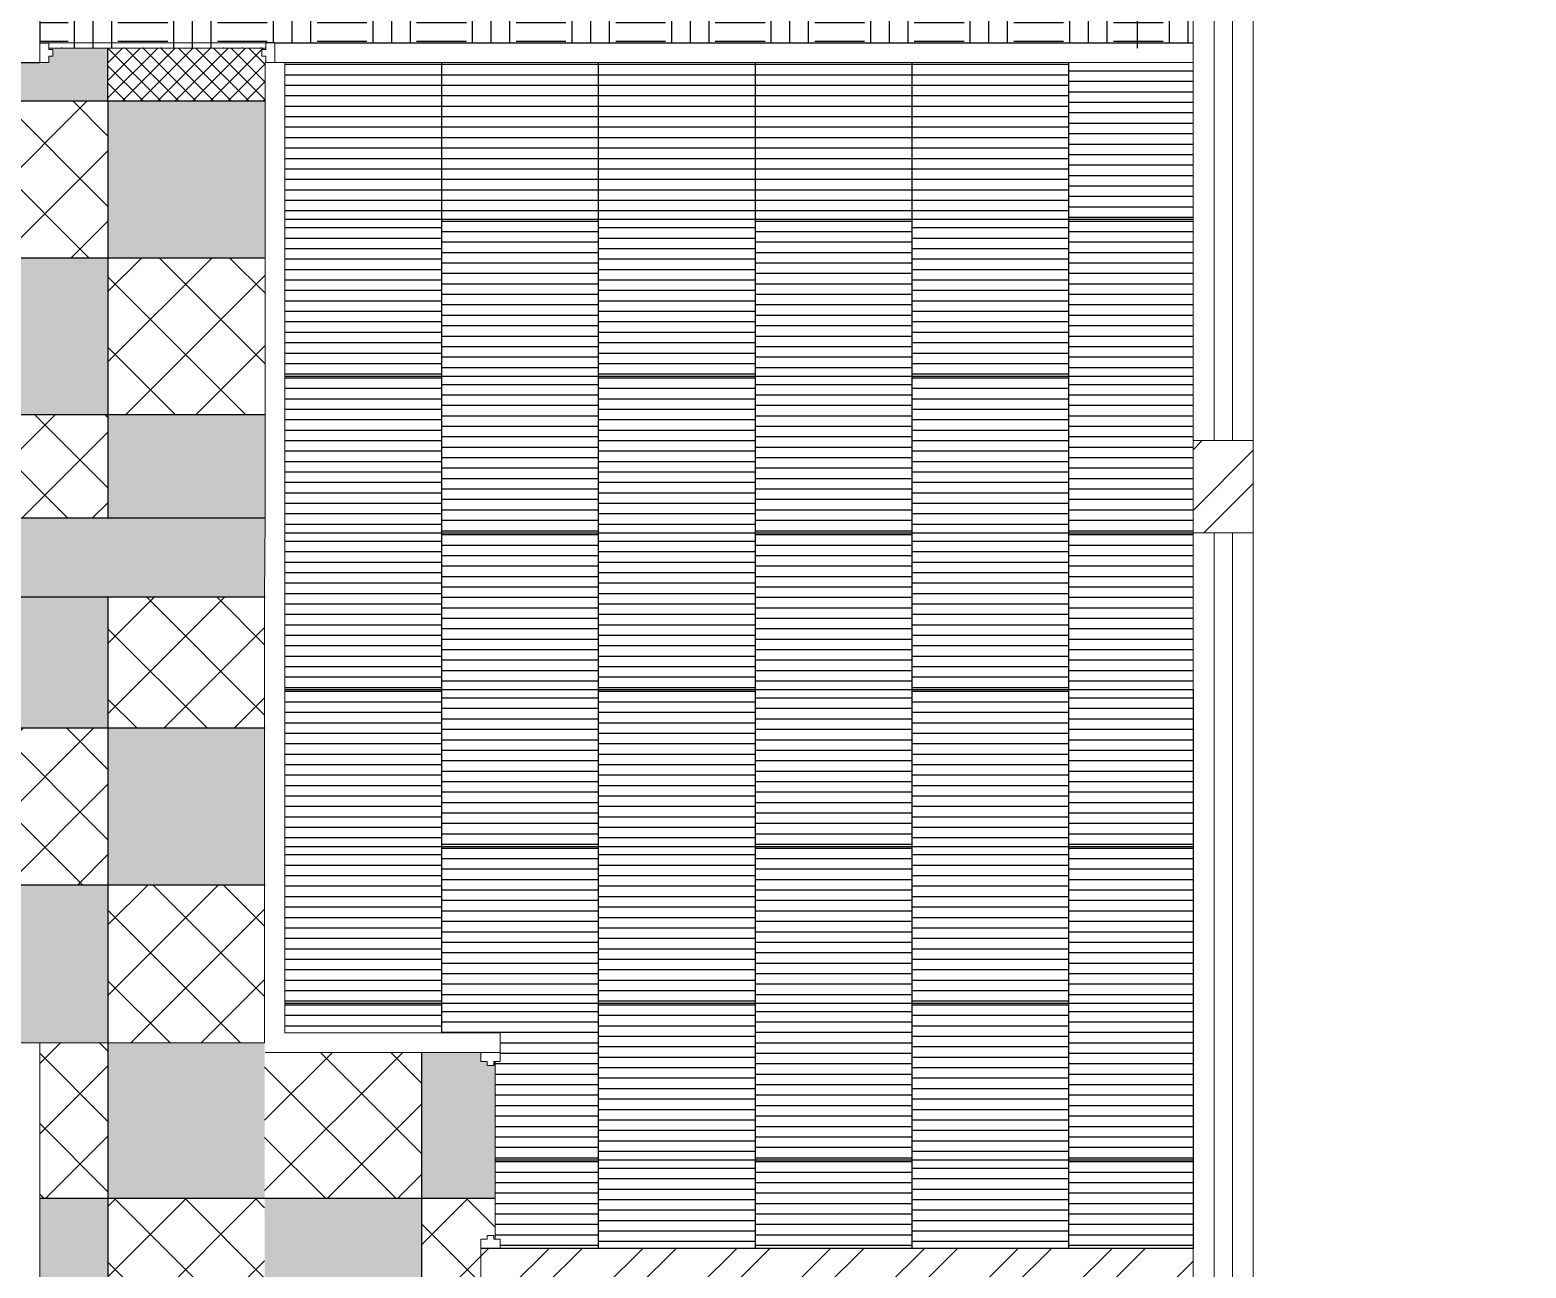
# Model space of a CAD drawing. Header units: millimetres. Extents: x 86441 to 190201, y 16532 to 98188.
# Drawn here: x 88346.5 to 88461, y 61639.9 to 61734.7 of the extents above; entities that cross this region are included whole.
import ezdxf

# ---------------------------------------------------------------- set-up
doc = ezdxf.new("R2010")
doc.units = ezdxf.units.MM
doc.header["$LTSCALE"] = 0.1
doc.layers.add('COLUMN', color=1, linetype='Continuous', lineweight=0)
doc.layers.add('WINDOW', color=5, linetype='Continuous', lineweight=0)
pattern_1 = [(45, (86402.5287, 61063.236), (-2.694077, 2.694077), []), (135, (86402.5287, 61063.236), (-2.694077, -2.694077), [])]
pattern_2 = [(0, (86402.5287, 61063.23596), (0, 0.8), [])]
pattern_3 = [(0, (86402.5287, 61063.236), (3.81, 3.81), [3.81, -3.81]), (0, (86402.5287, 61064.6647), (3.81, 3.81), [3.81, -3.81]), (0, (86402.5287, 61066.0935), (3.81, 3.81), [3.81, -3.81]), (90, (86403.005, 61066.5697), (-3.81, 3.81), [3.81, -3.81]), (90, (86404.4337, 61066.5697), (-3.81, 3.81), [3.81, -3.81]), (90, (86405.8625, 61066.5697), (-3.81, 3.81), [3.81, -3.81])]

msp = doc.modelspace()

# ---------------------------------------------------------------- hatches: boundary and pattern name
at = {"true_color": 0x4e554b, "transparency": 33554687}
h = msp.add_hatch(dxfattribs=at)
h.set_pattern_fill('EARTH', color=251, scale=0.6)
h.set_pattern_definition(pattern_3)
h.paths.add_polyline_path([(88435.56, 61802.17), (88347.26, 61802.17), (88347.26, 61733.67), (88435.56, 61733.67)])
h = msp.add_hatch(dxfattribs=at)
h.set_pattern_fill('EARTH', color=251, scale=0.6)
h.set_pattern_definition(pattern_3)
h.paths.add_polyline_path([(88364.56, 61733.67), (88347.96, 61733.67), (88347.96, 61733.27), (88364.56, 61733.27)])
at = {"true_color": 0xc7c8ca, "transparency": 33554687}
h = msp.add_hatch(color=9, dxfattribs=at)
h.dxf.hatch_style = 1
h.paths.add_polyline_path([(88352.48, 61733.27), (88347.96, 61733.27), (88347.96, 61733.17), (88348.26, 61733.17), (88348.26, 61732.67), (88347.96, 61732.67), (88347.96, 61732.17), (88347.26, 61732.17), (88345.76, 61732.17), (88345.06, 61732.17), (88345.06, 61732.67), (88344.76, 61732.67), (88344.76, 61733.17), (88345.06, 61733.17), (88345.06, 61733.27), (88340.48, 61733.27), (88340.48, 61729.23), (88352.48, 61729.23)])
h.paths.add_polyline_path([(88328.48, 61732.17), (88327.76, 61732.17), (88313.48, 61732.17), (88313.48, 61729.23), (88328.48, 61729.23)])
h = msp.add_hatch(dxfattribs=at)
h.set_pattern_fill('ANSI37', color=9, scale=0.3)
h.set_pattern_definition([(45, (86402.5287, 61063.236), (-0.6735192, 0.6735192), []), (135, (86402.5287, 61063.236), (-0.6735192, -0.6735192), [])])
h.paths.add_polyline_path([(88328.48, 61732.67), (88328.46, 61732.67), (88328.46, 61732.17), (88328.48, 61732.17)], flags=17)
h.paths.add_polyline_path([(88340.48, 61733.27), (88328.46, 61733.27), (88328.46, 61733.17), (88328.76, 61733.17), (88328.76, 61732.67), (88328.48, 61732.67), (88328.48, 61729.23), (88340.48, 61729.23)])
h.paths.add_polyline_path([(88364.52, 61732.17), (88364.56, 61732.17), (88364.56, 61732.67), (88364.26, 61732.67), (88364.26, 61733.17), (88364.56, 61733.17), (88364.56, 61733.27), (88352.48, 61733.27), (88352.48, 61729.23), (88364.52, 61729.23)])
at = {"true_color": 0x000000, "transparency": 33554687}
h = msp.add_hatch(dxfattribs=at)
h.set_pattern_fill('_USER', color=18, scale=0.8, pattern_type=0)
h.set_pattern_definition([(0, (86402.5287, 61323.5339), (0, 0.8), [])])
h.paths.add_polyline_path([(88435.56, 61732.17), (88426.02, 61732.17), (88426.02, 61720.17), (88435.56, 61720.17)])
h.paths.add_polyline_path([(88426.02, 61720.17), (88414.02, 61720.17), (88414.02, 61708.17), (88426.02, 61708.17)])
h.paths.add_polyline_path([(88402.02, 61720.17), (88390.02, 61720.17), (88390.02, 61708.17), (88402.02, 61708.17)])
h.paths.add_polyline_path([(88378.02, 61720.17), (88366.02, 61720.17), (88366.02, 61708.17), (88378.02, 61708.17)])
h.paths.add_polyline_path([(88390.02, 61708.17), (88378.02, 61708.17), (88378.02, 61696.17), (88390.02, 61696.17)])
h.paths.add_polyline_path([(88414.02, 61708.17), (88402.02, 61708.17), (88402.02, 61696.17), (88414.02, 61696.17)])
h.paths.add_polyline_path([(88435.56, 61708.17), (88426.02, 61708.17), (88426.02, 61696.17), (88435.56, 61696.17)])
h.paths.add_polyline_path([(88378.02, 61696.17), (88366.02, 61696.17), (88366.02, 61684.17), (88378.02, 61684.17)])
h.paths.add_polyline_path([(88402.02, 61696.17), (88390.02, 61696.17), (88390.02, 61684.17), (88402.02, 61684.17)])
h.paths.add_polyline_path([(88426.02, 61696.17), (88414.02, 61696.17), (88414.02, 61684.17), (88426.02, 61684.17)])
h.paths.add_polyline_path([(88390.02, 61684.17), (88378.02, 61684.17), (88378.02, 61672.17), (88390.02, 61672.17)])
h.paths.add_polyline_path([(88414.02, 61684.17), (88402.02, 61684.17), (88402.02, 61672.17), (88414.02, 61672.17)])
h.paths.add_polyline_path([(88435.56, 61684.17), (88426.02, 61684.17), (88426.02, 61672.17), (88435.56, 61672.17)])
h.paths.add_polyline_path([(88378.02, 61672.17), (88366.02, 61672.17), (88366.02, 61660.17), (88378.02, 61660.17)])
h.paths.add_polyline_path([(88402.02, 61672.17), (88390.02, 61672.17), (88390.02, 61660.17), (88402.02, 61660.17)])
h.paths.add_polyline_path([(88426.02, 61672.17), (88414.02, 61672.17), (88414.02, 61660.17), (88426.02, 61660.17)])
h.paths.add_polyline_path([(88390.02, 61660.17), (88378.02, 61660.17), (88378.02, 61657.89), (88382.52, 61657.89), (88382.52, 61656.39), (88382.52, 61655.69), (88382.12, 61655.69), (88382.12, 61655.39), (88382.12, 61648.17), (88390.02, 61648.17)])
h.paths.add_polyline_path([(88414.02, 61660.17), (88402.02, 61660.17), (88402.02, 61648.17), (88414.02, 61648.17)])
h.paths.add_polyline_path([(88435.56, 61660.17), (88426.02, 61660.17), (88426.02, 61648.17), (88435.56, 61648.17)])
h.paths.add_polyline_path([(88426.02, 61648.17), (88414.02, 61648.17), (88414.02, 61641.39), (88426.02, 61641.39)])
h.paths.add_polyline_path([(88402.02, 61648.17), (88390.02, 61648.17), (88390.02, 61641.39), (88402.02, 61641.39)])
at = {"true_color": 0xc7c8ca, "transparency": 33554687}
h = msp.add_hatch(dxfattribs=at)
h.set_pattern_fill('_USER', color=9, scale=0.8, pattern_type=0)
h.set_pattern_definition(pattern_2)
h.paths.add_polyline_path([(88366.02, 61732.17), (88366.02, 61720.17), (88378.02, 61720.17), (88378.02, 61732.17)])
at = {"true_color": 0x000000, "transparency": 33554687}
h = msp.add_hatch(dxfattribs=at)
h.set_pattern_fill('_USER', color=18, scale=0.8, pattern_type=0)
h.set_pattern_definition(pattern_2)
h.paths.add_polyline_path([(88378.02, 61732.17), (88378.02, 61720.17), (88390.02, 61720.17), (88390.02, 61732.17)])
at = {"true_color": 0xc7c8ca, "transparency": 33554687}
h = msp.add_hatch(dxfattribs=at)
h.set_pattern_fill('_USER', color=9, scale=0.8, pattern_type=0)
h.set_pattern_definition(pattern_2)
h.paths.add_polyline_path([(88390.02, 61732.17), (88390.02, 61720.17), (88402.02, 61720.17), (88402.02, 61732.17)])
at = {"true_color": 0x000000, "transparency": 33554687}
h = msp.add_hatch(dxfattribs=at)
h.set_pattern_fill('_USER', color=18, scale=0.8, pattern_type=0)
h.set_pattern_definition(pattern_2)
h.paths.add_polyline_path([(88402.02, 61732.17), (88402.02, 61720.17), (88414.02, 61720.17), (88414.02, 61732.17)])
at = {"true_color": 0xc7c8ca, "transparency": 33554687}
h = msp.add_hatch(dxfattribs=at)
h.set_pattern_fill('_USER', color=9, scale=0.8, pattern_type=0)
h.set_pattern_definition(pattern_2)
h.paths.add_polyline_path([(88426.02, 61732.17), (88414.02, 61732.17), (88414.02, 61720.17), (88426.02, 61720.17)])
h = msp.add_hatch(dxfattribs=at)
h.set_pattern_fill('ANSI37', color=9, scale=1.2)
h.set_pattern_definition(pattern_1)
h.paths.add_polyline_path([(88352.48, 61729.23), (88340.48, 61729.23), (88340.48, 61717.23), (88352.48, 61717.23)])
h = msp.add_hatch(color=9, dxfattribs=at)
h.dxf.hatch_style = 1
h.paths.add_polyline_path([(88364.52, 61729.23), (88352.48, 61729.23), (88352.48, 61717.23), (88364.52, 61717.23)])
h = msp.add_hatch(dxfattribs=at)
h.set_pattern_fill('_USER', color=9, scale=0.8, pattern_type=0)
h.set_pattern_definition(pattern_2)
h.paths.add_polyline_path([(88378.02, 61720.17), (88378.02, 61708.17), (88390.02, 61708.17), (88390.02, 61720.17)])
h = msp.add_hatch(dxfattribs=at)
h.set_pattern_fill('_USER', color=9, scale=0.8, pattern_type=0)
h.set_pattern_definition(pattern_2)
h.paths.add_polyline_path([(88414.02, 61708.17), (88414.02, 61720.17), (88402.02, 61720.17), (88402.02, 61708.17)])
h = msp.add_hatch(dxfattribs=at)
h.set_pattern_fill('_USER', color=9, scale=0.8, pattern_type=0)
h.set_pattern_definition(pattern_2)
h.paths.add_polyline_path([(88435.56, 61720.17), (88426.02, 61720.17), (88426.02, 61708.17), (88435.56, 61708.17)])
h = msp.add_hatch(color=9, dxfattribs=at)
h.dxf.hatch_style = 1
h.paths.add_polyline_path([(88352.48, 61717.23), (88340.48, 61717.23), (88340.48, 61705.23), (88352.48, 61705.23)])
h = msp.add_hatch(dxfattribs=at)
h.set_pattern_fill('ANSI37', color=9, scale=1.2)
h.set_pattern_definition(pattern_1)
h.paths.add_polyline_path([(88364.52, 61717.23), (88352.48, 61717.23), (88352.48, 61705.23), (88364.52, 61705.23)])
h = msp.add_hatch(dxfattribs=at)
h.set_pattern_fill('_USER', color=9, scale=0.8, pattern_type=0)
h.set_pattern_definition(pattern_2)
h.paths.add_polyline_path([(88378.02, 61708.17), (88366.02, 61708.17), (88366.02, 61696.17), (88378.02, 61696.17)])
h = msp.add_hatch(dxfattribs=at)
h.set_pattern_fill('_USER', color=9, scale=0.8, pattern_type=0)
h.set_pattern_definition(pattern_2)
h.paths.add_polyline_path([(88402.02, 61708.17), (88390.02, 61708.17), (88390.02, 61696.17), (88402.02, 61696.17)])
h = msp.add_hatch(dxfattribs=at)
h.set_pattern_fill('_USER', color=9, scale=0.8, pattern_type=0)
h.set_pattern_definition(pattern_2)
h.paths.add_polyline_path([(88426.02, 61708.17), (88414.02, 61708.17), (88414.02, 61696.17), (88426.02, 61696.17)])
h = msp.add_hatch(dxfattribs=at)
h.set_pattern_fill('ANSI37', color=9, scale=1.2)
h.set_pattern_definition(pattern_1)
h.paths.add_polyline_path([(88352.48, 61705.23), (88340.48, 61705.23), (88340.48, 61693.23), (88341.22, 61693.23), (88341.22, 61697.31), (88352.48, 61697.31)])
h = msp.add_hatch(color=9, dxfattribs=at)
h.dxf.hatch_style = 1
h.paths.add_polyline_path([(88364.52, 61705.23), (88352.48, 61705.23), (88352.48, 61697.31), (88364.52, 61697.31)])
h = msp.add_hatch(dxfattribs=at)
h.set_pattern_fill('_USER', color=9, scale=0.8, pattern_type=0)
h.set_pattern_definition(pattern_2)
h.paths.add_polyline_path([(88390.02, 61696.17), (88378.02, 61696.17), (88378.02, 61684.17), (88390.02, 61684.17)])
h = msp.add_hatch(dxfattribs=at)
h.set_pattern_fill('_USER', color=9, scale=0.8, pattern_type=0)
h.set_pattern_definition(pattern_2)
h.paths.add_polyline_path([(88414.02, 61696.17), (88402.02, 61696.17), (88402.02, 61684.17), (88414.02, 61684.17)])
h = msp.add_hatch(dxfattribs=at)
h.set_pattern_fill('_USER', color=9, scale=0.8, pattern_type=0)
h.set_pattern_definition(pattern_2)
h.paths.add_polyline_path([(88435.56, 61696.17), (88426.02, 61696.17), (88426.02, 61684.17), (88435.56, 61684.17)])
h = msp.add_hatch(color=9, dxfattribs=at)
h.dxf.hatch_style = 1
h.paths.add_polyline_path([(88352.48, 61691.27), (88341.22, 61691.27), (88341.22, 61693.23), (88340.48, 61693.23), (88340.48, 61681.23), (88352.48, 61681.23)])
h = msp.add_hatch(dxfattribs=at)
h.set_pattern_fill('ANSI37', color=9, scale=1.2)
h.set_pattern_definition(pattern_1)
h.paths.add_polyline_path([(88364.48, 61691.27), (88352.48, 61691.27), (88352.48, 61681.23), (88364.48, 61681.23)])
h = msp.add_hatch(dxfattribs=at)
h.set_pattern_fill('_USER', color=9, scale=0.8, pattern_type=0)
h.set_pattern_definition(pattern_2)
h.paths.add_polyline_path([(88378.02, 61684.17), (88366.02, 61684.17), (88366.02, 61672.17), (88378.02, 61672.17)])
h = msp.add_hatch(dxfattribs=at)
h.set_pattern_fill('_USER', color=9, scale=0.8, pattern_type=0)
h.set_pattern_definition(pattern_2)
h.paths.add_polyline_path([(88402.02, 61684.17), (88390.02, 61684.17), (88390.02, 61672.17), (88402.02, 61672.17)])
h = msp.add_hatch(dxfattribs=at)
h.set_pattern_fill('_USER', color=9, scale=0.8, pattern_type=0)
h.set_pattern_definition(pattern_2)
h.paths.add_polyline_path([(88426.02, 61684.17), (88414.02, 61684.17), (88414.02, 61672.17), (88426.02, 61672.17)])
h = msp.add_hatch(dxfattribs=at)
h.set_pattern_fill('ANSI37', color=9, scale=1.2)
h.set_pattern_definition(pattern_1)
h.paths.add_polyline_path([(88352.48, 61681.23), (88340.48, 61681.23), (88340.48, 61669.23), (88352.48, 61669.23)])
h = msp.add_hatch(color=9, dxfattribs=at)
h.dxf.hatch_style = 1
h.paths.add_polyline_path([(88364.48, 61681.23), (88352.48, 61681.23), (88352.48, 61669.23), (88364.48, 61669.23)])
h = msp.add_hatch(dxfattribs=at)
h.set_pattern_fill('_USER', color=9, scale=0.8, pattern_type=0)
h.set_pattern_definition(pattern_2)
h.paths.add_polyline_path([(88390.02, 61672.17), (88378.02, 61672.17), (88378.02, 61660.17), (88390.02, 61660.17)])
h = msp.add_hatch(dxfattribs=at)
h.set_pattern_fill('_USER', color=9, scale=0.8, pattern_type=0)
h.set_pattern_definition(pattern_2)
h.paths.add_polyline_path([(88414.02, 61672.17), (88402.02, 61672.17), (88402.02, 61660.17), (88414.02, 61660.17)])
h = msp.add_hatch(dxfattribs=at)
h.set_pattern_fill('_USER', color=9, scale=0.8, pattern_type=0)
h.set_pattern_definition(pattern_2)
h.paths.add_polyline_path([(88435.56, 61672.17), (88426.02, 61672.17), (88426.02, 61660.17), (88435.56, 61660.17)])
h = msp.add_hatch(color=9, dxfattribs=at)
h.dxf.hatch_style = 1
h.paths.add_polyline_path([(88352.48, 61669.23), (88340.48, 61669.23), (88340.48, 61657.13), (88352.48, 61657.13)])
h = msp.add_hatch(dxfattribs=at)
h.set_pattern_fill('ANSI37', color=9, scale=1.2)
h.set_pattern_definition(pattern_1)
h.paths.add_polyline_path([(88364.48, 61669.23), (88352.48, 61669.23), (88352.48, 61657.13), (88364.48, 61657.13)])
h = msp.add_hatch(dxfattribs=at)
h.set_pattern_fill('_USER', color=9, scale=0.8, pattern_type=0)
h.set_pattern_definition(pattern_2)
h.paths.add_polyline_path([(88378.02, 61660.17), (88366.02, 61660.17), (88366.02, 61657.89), (88378.02, 61657.89)])
h = msp.add_hatch(dxfattribs=at)
h.set_pattern_fill('_USER', color=9, scale=0.8, pattern_type=0)
h.set_pattern_definition(pattern_2)
h.paths.add_polyline_path([(88402.02, 61660.17), (88390.02, 61660.17), (88390.02, 61648.17), (88402.02, 61648.17)])
h = msp.add_hatch(dxfattribs=at)
h.set_pattern_fill('_USER', color=9, scale=0.8, pattern_type=0)
h.set_pattern_definition(pattern_2)
h.paths.add_polyline_path([(88426.02, 61660.17), (88414.02, 61660.17), (88414.02, 61648.17), (88426.02, 61648.17)])
h = msp.add_hatch(dxfattribs=at)
h.set_pattern_fill('ANSI37', color=9, scale=1.2)
h.set_pattern_definition(pattern_1)
h.paths.add_polyline_path([(88352.48, 61657.13), (88347.26, 61657.13), (88347.26, 61645.23), (88352.48, 61645.23)])
h = msp.add_hatch(color=9, dxfattribs=at)
h.dxf.hatch_style = 1
h.paths.add_polyline_path([(88364.48, 61657.13), (88352.48, 61657.13), (88352.48, 61645.23), (88364.48, 61645.23)])
h = msp.add_hatch(dxfattribs=at)
h.set_pattern_fill('ANSI37', color=9, scale=1.2)
h.set_pattern_definition(pattern_1)
h.paths.add_polyline_path([(88376.48, 61656.39), (88364.48, 61656.39), (88364.48, 61645.23), (88376.48, 61645.23)])
h = msp.add_hatch(color=9, dxfattribs=at)
h.dxf.hatch_style = 1
h.paths.add_polyline_path([(88382.12, 61655.39), (88381.52, 61655.39), (88381.52, 61655.69), (88381.02, 61655.69), (88381.02, 61656.39), (88376.48, 61656.39), (88376.48, 61645.23), (88382.12, 61645.23)])
h = msp.add_hatch(color=9, dxfattribs=at)
h.dxf.hatch_style = 1
h.paths.add_polyline_path([(88382.12, 61655.69), (88382.02, 61655.69), (88382.02, 61655.39), (88382.12, 61655.39)], flags=17)
h = msp.add_hatch(dxfattribs=at)
h.set_pattern_fill('_USER', color=9, scale=0.8, pattern_type=0)
h.set_pattern_definition(pattern_2)
h.paths.add_polyline_path([(88390.02, 61641.39), (88390.02, 61648.17), (88382.12, 61648.17), (88382.12, 61642.09), (88382.52, 61642.09), (88382.52, 61641.39)])
h = msp.add_hatch(dxfattribs=at)
h.set_pattern_fill('_USER', color=9, scale=0.8, pattern_type=0)
h.set_pattern_definition(pattern_2)
h.paths.add_polyline_path([(88414.02, 61648.17), (88402.02, 61648.17), (88402.02, 61641.39), (88414.02, 61641.39)])
h = msp.add_hatch(dxfattribs=at)
h.set_pattern_fill('_USER', color=9, scale=0.8, pattern_type=0)
h.set_pattern_definition(pattern_2)
h.paths.add_polyline_path([(88435.56, 61648.17), (88426.02, 61648.17), (88426.02, 61641.39), (88435.56, 61641.39)])
h = msp.add_hatch(color=9, dxfattribs=at)
h.dxf.hatch_style = 1
h.paths.add_polyline_path([(88352.48, 61645.23), (88347.26, 61645.23), (88347.26, 61633.23), (88352.48, 61633.23)])
h = msp.add_hatch(dxfattribs=at)
h.set_pattern_fill('ANSI37', color=9, scale=1.2)
h.set_pattern_definition(pattern_1)
h.paths.add_polyline_path([(88364.48, 61645.23), (88352.48, 61645.23), (88352.48, 61633.23), (88364.48, 61633.23)])
h = msp.add_hatch(color=9, dxfattribs=at)
h.dxf.hatch_style = 1
h.paths.add_polyline_path([(88376.48, 61645.23), (88364.48, 61645.23), (88364.48, 61633.23), (88376.48, 61633.23)])
h = msp.add_hatch(dxfattribs=at)
h.set_pattern_fill('ANSI37', color=9, scale=1.2)
h.set_pattern_definition(pattern_1)
h.paths.add_polyline_path([(88388.48, 61638.39), (88381.02, 61638.39), (88381.02, 61641.39), (88381.02, 61642.09), (88381.52, 61642.09), (88381.52, 61642.39), (88382.02, 61642.39), (88382.02, 61642.09), (88382.12, 61642.09), (88382.12, 61645.23), (88376.48, 61645.23), (88376.48, 61633.23), (88388.48, 61633.23)])
at = {"layer": 'COLUMN', "true_color": 0xed1f24, "transparency": 33554687}
h = msp.add_hatch(dxfattribs=at)
h.set_pattern_fill('AR-CONC', color=240, scale=0.04)
h.set_pattern_definition([(50, (86402.529, 61063.236), (7.287387, -0.637563), [0.762, -8.382]), (355, (86402.529, 61063.236), (-1.409737, 7.642274), [0.6096, -6.705623]), (100.45144, (86403.136, 61063.183), (5.87765, 7.00471), [0.6476, -7.12361]), (46.1842, (86402.529, 61065.268), (10.84316, -1.681693), [1.143, -12.573]), (96.63556, (86403.432, 61065.128), (9.496165, 9.897045), [0.9714, -10.685424]), (351.18415, (86402.529, 61065.268), (9.496165, 9.897045), [0.9144, -10.05839]), (21, (86403.545, 61064.76), (6.064576, -4.090608), [0.762, -8.382]), (326, (86403.545, 61064.76), (2.47208, 7.367519), [0.6096, -6.7056]), (71.45144, (86404.05, 61064.419), (8.536657, 3.27691), [0.6476, -7.123598]), (37.5, (86402.5287, 61063.236), (0.123544, 3.3822016), [0, -6.62432, 0, -6.8072, 0, -6.731]), (7.5, (86402.5287, 61063.236), (2.6727865, 4.007223), [0, -3.88112, 0, -6.47192, 0, -2.5654]), (327.5, (86400.263, 61063.236), (5.4236238, -0.2291498), [0, -2.54, 0, -7.9248, 0, -10.5156]), (317.5, (86399.247, 61063.236), (5.925167, 1.01706), [0, -3.302, 0, -5.26288, 0, -7.4676])])
h.paths.add_polyline_path([(88553.79, 61702.51), (88530.49, 61702.51), (88530.49, 61696.47), (88553.79, 61696.47)])
h.paths.add_polyline_path([(88364.52, 61697.31), (88341.22, 61697.31), (88341.22, 61691.27), (88364.48, 61691.27)])
h.paths.add_polyline_path([(88188.58, 61806.77), (88162.98, 61806.77), (88162.98, 61799.19), (88188.58, 61799.19), (88188.58, 61799.7)])
h.paths.add_polyline_path([(88455.5, 61598.57), (88447.84, 61598.57), (88447.84, 61573.95), (88455.5, 61573.95)])
h.paths.add_polyline_path([(88347.26, 61597.23), (88341.22, 61597.23), (88341.22, 61573.95), (88347.26, 61573.95)])
h.paths.add_polyline_path([(88270.02, 61615.91), (88263.98, 61615.91), (88263.98, 61592.63), (88270.02, 61592.63)])
h.paths.add_polyline_path([(88188.58, 61600.21), (88162.98, 61600.21), (88162.98, 61592.63), (88188.58, 61592.63)])
h.paths.add_polyline_path([(88270.02, 61802.17), (88270.02, 61806.77), (88263.98, 61806.77), (88263.98, 61783.49), (88270.02, 61783.49)])
h.paths.add_polyline_path([(88347.26, 61806.77), (88341.22, 61806.77), (88341.22, 61783.49), (88347.26, 61783.49)])
h.paths.add_polyline_path([(88644.77, 61603.77), (88640.17, 61603.77), (88637.11, 61603.77), (88637.11, 61597.02), (88637.11, 61583.75), (88637.11, 61579.15), (88644.77, 61579.15)])
h.paths.add_polyline_path([(88536.53, 61610.53), (88531.99, 61610.53), (88530.49, 61610.53), (88530.49, 61602.43), (88530.49, 61579.15), (88536.53, 61579.15), (88536.53, 61583.75)])
h.paths.add_polyline_path([(88536.53, 61807.37), (88536.53, 61811.97), (88530.49, 61811.97), (88530.49, 61788.69), (88531.99, 61788.69), (88531.99, 61788.7), (88536.53, 61788.7), (88536.53, 61801.98)])
at = {"layer": 'COLUMN', "lineweight": 9, "true_color": 0x636466, "transparency": 33554687}
h = msp.add_hatch(dxfattribs=at)
h.set_pattern_fill('STEEL', color=251, scale=1.6)
h.set_pattern_definition([(45, (86402.5287, 61063.236), (-3.592102, 3.592102), []), (45, (86402.5287, 61065.776), (-3.592102, 3.592102), [])])
h.paths.add_polyline_path([(88408.05, 61604.57), (88401.26, 61604.57), (88401.26, 61601.57), (88408.05, 61601.57)])
h.paths.add_polyline_path([(88606.29, 61734.36), (88603.29, 61734.36), (88603.29, 61711.36), (88606.29, 61711.36)], flags=17)
h.paths.add_polyline_path([(88588.29, 61714.36), (88567.29, 61714.36), (88567.29, 61711.36), (88588.29, 61711.36)], flags=17)
h.paths.add_polyline_path([(88435.56, 61641.39), (88381.02, 61641.39), (88381.02, 61638.39), (88435.56, 61638.39)])
h.paths.add_polyline_path([(88401.26, 61597.23), (88401.26, 61602.43), (88398.26, 61602.43), (88398.26, 61597.23), (88398.26, 61578.55), (88401.26, 61578.55)])
h.paths.add_polyline_path([(88426.05, 61602.55), (88423.05, 61602.55), (88423.05, 61578.55), (88426.05, 61578.55), (88426.05, 61588.56)])
h.paths.add_polyline_path([(88398.26, 61600.39), (88389.26, 61600.39), (88389.26, 61597.39), (88398.26, 61597.39)])
h.paths.add_polyline_path([(88401.26, 61620.39), (88398.26, 61620.39), (88398.26, 61612.68), (88401.26, 61612.68)])
h.paths.add_polyline_path([(88398.26, 61620.39), (88365.26, 61620.39), (88365.26, 61617.39), (88398.26, 61617.39)])
h.paths.add_polyline_path([(88374.26, 61617.39), (88371.26, 61617.39), (88371.26, 61597.39), (88374.26, 61597.39), (88374.26, 61600.39)])
h.paths.add_polyline_path([(88450.9, 61604.57), (88447.84, 61604.57), (88441.05, 61604.57), (88441.05, 61601.57), (88447.84, 61601.57), (88450.9, 61601.57)], flags=17)
h.paths.add_polyline_path([(88263.98, 61597.23), (88188.58, 61597.23), (88188.58, 61592.63), (88263.98, 61592.63)])
h.paths.add_polyline_path([(88341.22, 61597.23), (88335.24, 61597.23), (88335.24, 61592.63), (88341.22, 61592.63)])
h.paths.add_polyline_path([(88277.46, 61597.23), (88270.02, 61597.23), (88270.02, 61592.63), (88277.46, 61592.63)])
h.paths.add_polyline_path([(88447.84, 61578.55), (88442.34, 61578.55), (88442.34, 61573.95), (88447.84, 61573.95)])
h.paths.add_polyline_path([(88431.55, 61578.55), (88417.55, 61578.55), (88417.55, 61573.95), (88431.55, 61573.95)])
h.paths.add_polyline_path([(88406.64, 61578.55), (88347.26, 61578.55), (88347.26, 61573.95), (88406.64, 61573.95)])
h.paths.add_polyline_path([(88440.16, 61638.39), (88435.56, 61638.39), (88435.56, 61624.07), (88450.9, 61624.07), (88450.9, 61598.61), (88455.5, 61598.61), (88455.5, 61628.67), (88440.16, 61628.67)])
h.paths.add_polyline_path([(88440.16, 61703.23), (88435.56, 61703.23), (88435.56, 61696.17), (88440.16, 61696.17)])
h.paths.add_polyline_path([(88440.16, 61806.77), (88435.56, 61806.77), (88420.28, 61806.77), (88420.28, 61802.17), (88435.56, 61802.17), (88435.56, 61761.01), (88440.16, 61761.01)])
h.paths.add_polyline_path([(88362.5, 61806.77), (88347.26, 61806.77), (88347.26, 61802.17), (88362.5, 61802.17)])
h.paths.add_polyline_path([(88277.46, 61806.77), (88270.02, 61806.77), (88270.02, 61802.17), (88277.46, 61802.17)])
h.paths.add_polyline_path([(88341.22, 61806.77), (88335.24, 61806.77), (88335.24, 61802.17), (88341.22, 61802.17)])
h.paths.add_polyline_path([(88263.98, 61806.77), (88188.58, 61806.77), (88188.58, 61802.17), (88263.98, 61802.17)])
edge = h.paths.add_edge_path()
edge.add_line((88640.17, 61603.77), (88644.77, 61603.77))
edge.add_line((88640.23, 61629.23), (88640.17, 61603.66))
edge.add_line((88644.77, 61633.87), (88644.77, 61603.77))
edge.add_line((88629.43, 61633.87), (88644.77, 61633.87))
edge.add_line((88624.83, 61629.27), (88640.23, 61629.23))
edge.add_line((88629.43, 61811.97), (88629.43, 61633.87))
edge.add_line((88624.83, 61807.37), (88624.83, 61629.27))
edge.add_line((88536.53, 61811.97), (88629.43, 61811.97))
edge.add_line((88536.53, 61807.37), (88624.83, 61807.37))
edge.add_line((88536.53, 61811.97), (88536.53, 61807.37))
h.paths.add_polyline_path([(88637.11, 61583.75), (88637.11, 61579.15), (88536.53, 61579.15), (88536.53, 61583.75)])

# ---------------------------------------------------------------- linework, layer by layer
at = {"color": 18, "lineweight": 5, "true_color": 0x000000, "transparency": 33554687}
for p, q in [((88440.16, 61806.77), (88440.16, 61628.67)), ((88435.56, 61732.17), (88435.56, 61802.17)), ((88435.56, 61696.12), (88435.56, 61732.17)), ((88435.56, 61696.12), (88435.56, 61684.17)), ((88435.56, 61684.17), (88435.56, 61672.17)), ((88435.56, 61672.17), (88435.56, 61624.07))]:
    msp.add_line(p, q, dxfattribs=at)
at = {"color": 251, "true_color": 0x696969, "transparency": 33554687}
msp.add_line((88431.26, 61802.17), (88431.26, 61733.27), dxfattribs=at)
at = {"transparency": 33554687}
for p, q in [((88347.26, 61783.49), (88347.26, 61733.67)), ((88365.26, 61733.67), (88435.56, 61733.67)), ((88345.76, 61732.17), (88347.26, 61732.17)), ((88341.22, 61697.31), (88364.52, 61697.31)), ((88341.22, 61691.27), (88364.52, 61691.27)), ((88435.56, 61641.39), (88381.02, 61641.39))]:
    msp.add_line(p, q, dxfattribs=at)
at = {"color": 25, "lineweight": 9, "transparency": 33554687}
for p, q in [((88347.26, 61783.49), (88347.26, 61733.67)), ((88347.26, 61733.67), (88347.26, 61732.17)), ((88347.96, 61733.67), (88347.96, 61733.17)), ((88347.96, 61733.67), (88364.56, 61733.67)), ((88364.56, 61733.67), (88364.56, 61733.17)), ((88365.26, 61733.67), (88365.26, 61732.17)), ((88365.26, 61733.67), (88435.56, 61733.67)), ((88347.96, 61733.17), (88348.26, 61733.17)), ((88347.96, 61732.17), (88347.96, 61732.67)), ((88347.96, 61732.67), (88348.26, 61732.67)), ((88348.26, 61733.17), (88348.26, 61732.67)), ((88364.56, 61733.17), (88364.26, 61733.17)), ((88364.26, 61733.17), (88364.26, 61732.67)), ((88364.56, 61732.67), (88364.26, 61732.67)), ((88364.56, 61732.17), (88364.56, 61732.67)), ((88347.26, 61732.17), (88347.96, 61732.17)), ((88364.52, 61732.17), (88435.56, 61732.17)), ((88364.52, 61732.17), (88364.52, 61697.31)), ((88365.26, 61732.17), (88364.56, 61732.17)), ((88366.02, 61732.17), (88366.02, 61657.89)), ((88364.48, 61691.27), (88364.48, 61657.13)), ((88382.52, 61657.89), (88366.02, 61657.89)), ((88382.52, 61657.89), (88382.52, 61656.39)), ((88381.02, 61656.39), (88364.52, 61656.39)), ((88366.02, 61656.39), (88381.02, 61656.39)), ((88382.52, 61656.39), (88381.02, 61656.39)), ((88381.02, 61656.39), (88381.02, 61655.69)), ((88381.02, 61655.69), (88381.52, 61655.69)), ((88381.52, 61655.69), (88381.52, 61655.39)), ((88382.52, 61655.69), (88382.02, 61655.69)), ((88382.02, 61655.69), (88382.02, 61655.39)), ((88382.12, 61655.69), (88382.12, 61655.39)), ((88382.12, 61642.09), (88382.12, 61655.59)), ((88382.52, 61656.39), (88382.52, 61655.69)), ((88382.02, 61655.39), (88381.52, 61655.39)), ((88381.02, 61642.09), (88381.52, 61642.09)), ((88381.02, 61641.39), (88381.02, 61642.09)), ((88381.52, 61642.09), (88381.52, 61642.39)), ((88382.02, 61642.39), (88381.52, 61642.39)), ((88382.02, 61642.09), (88382.02, 61642.39)), ((88382.52, 61642.09), (88382.02, 61642.09)), ((88382.52, 61641.39), (88382.52, 61642.09)), ((88382.52, 61641.39), (88381.02, 61641.39))]:
    msp.add_line(p, q, dxfattribs=at)
at = {"color": 7, "true_color": 0xffffff, "transparency": 33554687}
for p, q in [((88347.26, 61733.67), (88347.96, 61733.67)), ((88347.96, 61733.67), (88347.96, 61733.67)), ((88364.56, 61733.67), (88364.56, 61733.67)), ((88365.26, 61733.67), (88364.56, 61733.67)), ((88352.48, 61729.23), (88352.48, 61733.27)), ((88382.52, 61655.69), (88382.52, 61655.69)), ((88382.52, 61642.09), (88382.52, 61642.09))]:
    msp.add_line(p, q, dxfattribs=at)
at = {"color": 25, "lineweight": 0, "transparency": 33554687}
for p, q in [((88347.26, 61733.67), (88347.96, 61733.67)), ((88347.96, 61733.27), (88364.56, 61733.27))]:
    msp.add_line(p, q, dxfattribs=at)
at = {"color": 25, "lineweight": 5, "transparency": 33554687}
msp.add_line((88364.56, 61733.67), (88365.26, 61733.67), dxfattribs=at)
at = {"color": 159, "lineweight": 0, "true_color": 0x22346e, "transparency": 33554687}
msp.add_line((88366.02, 61732.17), (88378.02, 61732.17), dxfattribs=at)
at = {"color": 253, "transparency": 33554687}
for p, q in [((88378.02, 61732.17), (88378.02, 61657.89)), ((88390.02, 61732.17), (88390.02, 61641.39)), ((88402.02, 61732.17), (88402.02, 61641.39)), ((88414.02, 61732.17), (88414.02, 61641.39)), ((88426.02, 61732.17), (88426.02, 61641.39)), ((88366.02, 61720.17), (88435.56, 61720.17)), ((88366.02, 61708.17), (88435.56, 61708.17)), ((88366.02, 61696.17), (88435.56, 61696.17)), ((88366.02, 61684.17), (88435.56, 61684.17)), ((88366.02, 61672.17), (88435.56, 61672.17)), ((88366.02, 61660.17), (88435.56, 61660.17)), ((88382.12, 61648.17), (88435.56, 61648.17))]:
    msp.add_line(p, q, dxfattribs=at)
at = {"color": 9, "true_color": 0xc7c8ca, "transparency": 33554687}
for p, q in [((88313.48, 61729.23), (88364.52, 61729.23)), ((88352.48, 61729.23), (88352.48, 61697.31)), ((88313.48, 61717.23), (88364.52, 61717.23)), ((88324.38, 61705.23), (88364.52, 61705.23)), ((88352.48, 61691.27), (88352.48, 61618.19)), ((88325.48, 61681.23), (88364.52, 61681.23)), ((88220.08, 61669.23), (88364.52, 61669.23)), ((88376.48, 61656.39), (88376.48, 61620.39)), ((88347.26, 61645.23), (88382.12, 61645.23))]:
    msp.add_line(p, q, dxfattribs=at)
at = {"color": 152, "true_color": 0x2776bb, "transparency": 33554687}
for p, q in [((88435.56, 61684.17), (88435.56, 61672.17)), ((88435.56, 61672.17), (88435.56, 61660.17)), ((88435.56, 61660.17), (88435.56, 61648.17)), ((88435.56, 61648.17), (88435.56, 61641.39))]:
    msp.add_line(p, q, dxfattribs=at)
at = {"color": 4, "lineweight": 9, "transparency": 33554687}
msp.add_line((88280.48, 61657.13), (88364.48, 61657.13), dxfattribs=at)
at = {"color": 4, "lineweight": 18, "transparency": 33554687}
msp.add_line((88347.26, 61657.13), (88347.26, 61605.33), dxfattribs=at)
at = {"color": 18, "lineweight": 9, "true_color": 0x000000, "transparency": 33554687}
msp.add_line((88381.02, 61641.39), (88381.02, 61638.39), dxfattribs=at)
at = {"layer": 'COLUMN', "transparency": 33554687}
for p, q in [((88341.22, 61697.31), (88364.52, 61697.31)), ((88364.52, 61697.31), (88364.48, 61691.27)), ((88341.22, 61691.27), (88364.48, 61691.27))]:
    msp.add_line(p, q, dxfattribs=at)
at = {"layer": 'WINDOW', "transparency": 33554687}
for p, q in [((88437.16, 61761.01), (88437.16, 61703.23)), ((88438.56, 61761.01), (88438.56, 61703.23)), ((88435.56, 61703.23), (88440.16, 61703.23)), ((88435.56, 61696.17), (88440.16, 61696.17)), ((88437.16, 61696.17), (88437.16, 61638.39)), ((88438.56, 61696.17), (88438.56, 61638.39))]:
    msp.add_line(p, q, dxfattribs=at)

doc.saveas('drawing.dxf')
